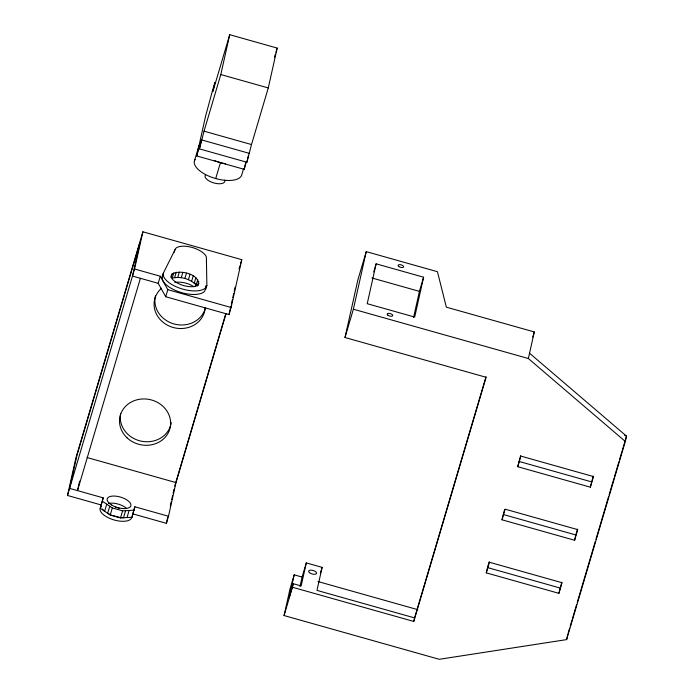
<?xml version="1.0" encoding="UTF-8"?>
<svg xmlns="http://www.w3.org/2000/svg" width="694" height="694" viewBox="0 0 694 694"><rect width="100%" height="100%" fill="white"/><g stroke="black" fill="none" stroke-linecap="round" stroke-linejoin="round"><path stroke-width="1.04" d="M100.361 508.355L101.124 504.937L67.5 495.464L75.811 458.257L142.895 231.796L241.781 259.669L231.093 307.494L228.994 314.573L165.71 296.737L158.197 283.317L132.485 276.073L140.006 242.414L77.121 454.726L69.591 488.385L103.215 497.858L100.361 508.355L110.207 515.035L120.504 517.932L131.999 517.273L134.862 506.776L168.486 516.258L166.387 523.337L132.762 513.855L134.862 506.776M79.619 481.15L77.502 490.615L140.396 278.303M67.5 495.464L134.575 268.994L142.895 231.796M196.697 155.942L205.606 116.089L212.303 91.304L214.923 82.456L212.945 91.313L229.714 34.7L277.184 48.077L268.274 87.938L251.497 144.552L246.899 162.257L199.43 148.88L201.416 140.023L196.697 155.942L244.167 169.319L246.526 161.364M199.43 148.88L204.036 131.175L220.805 74.553L229.714 34.7M131.999 517.273L132.762 513.855M244.167 169.319L245.676 162.561M246.899 162.257L248.443 155.369M166.387 523.337L167.775 517.134M170.316 505.77L171.236 501.632M171.704 499.567L172.624 495.438M173.084 493.365L174.012 489.235M168.486 516.258L176.007 482.599L226.01 313.783M228.994 314.573L230.885 306.141M231.354 304.033L232.299 299.808M232.768 297.7L233.713 293.484M234.182 291.376L235.127 287.16M413.78 621.451L414.578 617.903L316.976 590.394L322.12 567.362L306.306 562.903L301.153 585.936L293.241 583.706L292.452 587.245L413.78 621.451L486.104 377.284L344.996 337.51L357.861 279.942L366.25 251.636L437.446 271.701L446.346 307.164L534.293 331.949L528.351 358.52L625.311 441.445L566.616 639.608L439.259 659.3L284.063 615.552L290.005 588.98L294.195 574.832L302.107 577.061L299.999 586.482M344.996 337.51L353.376 309.203L366.25 251.636M294.195 574.832L289.051 597.855L293.241 583.706M376.131 263.833L367.221 303.694L414.691 317.071L423.6 277.218L376.131 263.833L373.736 271.927M413.546 317.592L419.41 291.367L423.6 277.218M486.294 572.871L489.435 562.253L562.036 582.717L558.896 593.335L486.294 572.871L487.283 568.447M502.014 519.797L503.202 514.48L575.803 534.944L574.615 540.262L502.014 519.797L505.163 509.179L577.764 529.643L574.615 540.262M517.733 466.715L520.882 456.097L593.483 476.561L590.334 487.179L517.733 466.715L520.639 455.611M558.896 593.335L561.793 582.231M590.334 487.179L593.24 476.075M566.616 639.608L567.805 634.29M625.311 441.445L626.5 436.136L529.539 353.211M158.197 283.317L160.288 276.238L134.575 268.994M194.355 161.242L199.074 145.315M162.205 276.828L163.255 273.289L175.677 248.426A16.517 7.278 16.5 0 1 192.203 247.472A16.517 7.278 16.5 0 1 206.378 257.075L206.873 285.581L204.539 291.402A22.685 9.994 16.5 0 1 181.837 292.703A22.685 9.994 16.5 0 1 162.379 279.517L162.205 276.828L163.611 274M174.159 252.382L174.94 249.727M101.124 504.937L103.215 497.858M171.01 277.557L172.06 274.017C179.746 269.402 200.106 273.957 198.397 285.061M165.71 296.737L167.801 289.658L160.288 276.238M173.778 272.916L172.207 278.225C180.509 275.978 190.165 278.91 196.185 284.982L197.755 279.673M106.729 504.174L104.638 511.252A16.448 7.244 16.5 0 1 102.452 509.075M174.688 277.557L176.267 272.248M109.756 506.23L107.657 513.3L111.318 515.087M177.777 277.383L179.347 272.074M110.207 515.035L112.307 507.956L102.452 501.276M181.255 277.704L182.826 272.395M184.89 278.502L186.46 273.193M215.713 178.558L220.432 162.63M188.421 279.725L189.991 274.416M120.504 517.932L122.604 510.853L134.098 510.194M191.622 281.278L193.192 275.978M125.579 510.689L123.48 517.767L119.507 517.394L112.333 515.434M194.268 283.074L195.838 277.765M127.011 517.559L129.11 510.48M197.495 285.98L198.805 281.556M274.434 57.342L275.353 54.253M275.96 52.197L277.184 48.077M243.594 168.651L241.824 174.619A24.672 10.87 16.5 0 1 213.648 177.933A24.672 10.87 16.5 0 1 195.127 159.49M174.706 486.138L225.784 313.688M239.014 269.02L239.942 265.897M240.558 263.824L241.781 259.669M284.063 615.552L292.452 587.245M302.107 577.061L306.306 562.903M320.324 573.435L322.12 567.362M414.578 617.903L486.008 376.747M532.775 337.084L534.293 331.949M489.192 561.767L487.483 567.562L560.084 588.018M503.488 513.517L504.633 509.656M575.803 534.944L577.521 529.158M568.108 633.275L569.601 628.226M570.199 626.205L571.995 620.132M572.307 619.1L576.601 604.604M577.217 602.531L595.313 541.424M595.929 539.351L608.508 496.887M609.115 494.822L614.025 478.253M614.641 476.179L618.935 461.675M619.551 459.61L622.006 451.326M622.31 450.285L626.5 436.136L624.565 435.181M172.06 274.017L171.227 275.492A14.392 6.341 16.5 0 0 183.684 285.59A14.392 6.341 16.5 0 0 198.918 283.291M206.873 285.581L205.589 287.863A22.685 9.994 16.5 0 1 182.886 289.164A22.685 9.994 16.5 0 1 163.428 275.978L163.255 273.289M220.805 74.553L268.274 87.938M204.036 131.175L251.497 144.552M202.049 140.032L249.519 153.409M371.941 277.99L419.41 291.367M353.376 309.203L528.351 358.52M167.801 289.658L231.093 307.494M518.921 461.406L591.522 481.862M87.097 457.537L176.007 482.599M112.307 507.956L122.604 510.853M317.93 581.52L417.823 609.679M205.78 285.885L205.823 289.12M195.621 283.317L195.665 286.501M131.721 517.394A16.448 7.244 16.5 0 1 112.263 519.381A16.448 7.244 16.5 0 1 101.02 506.794M108.359 503.48A12.336 5.439 16.5 0 1 126.594 508.355M115.308 507.305A4.112 1.813 16.5 0 1 119.264 508.424M205.164 308.769A25.695 23.058 12.6 0 1 174.428 324.063A25.695 23.058 12.6 0 1 155.465 295.8M171.218 422.603A25.695 23.058 12.6 0 1 142.036 441.323A25.695 23.058 12.6 0 1 120.661 413.555M205.207 307.355A25.695 23.058 12.6 0 1 169.423 326.145A25.695 23.058 12.6 0 1 161.52 288.253M174.819 282.397A25.695 23.058 12.6 0 1 193.999 286.769M225.628 163.827A24.672 10.87 16.5 0 1 214.368 160.54M224.752 180.093A10.28 4.528 16.5 0 1 213.952 182.973A10.28 4.528 16.5 0 1 205.65 174.706M111.534 504.928A12.336 5.439 16.5 0 0 130.819 505.961A12.336 5.439 16.5 0 0 114.77 496.071A12.336 5.439 16.5 0 0 111.534 504.928M127.028 437.784A25.695 23.058 12.6 0 0 169.787 429.092A25.695 23.058 12.6 0 0 138.375 399.484A25.695 23.058 12.6 0 0 127.028 437.784M398.703 266.418A2.88 1.267 16.5 0 0 403.466 267.173A2.88 1.267 16.5 0 0 400.412 264.7A2.88 1.267 16.5 0 0 398.703 266.418M309.55 572.689A4.112 1.813 16.5 0 0 316.351 573.756A4.112 1.813 16.5 0 0 311.988 570.225A4.112 1.813 16.5 0 0 309.55 572.689M387.816 315.137A2.88 1.267 16.5 0 0 392.57 315.883A2.88 1.267 16.5 0 0 389.525 313.41A2.88 1.267 16.5 0 0 387.816 315.137"/></g></svg>
